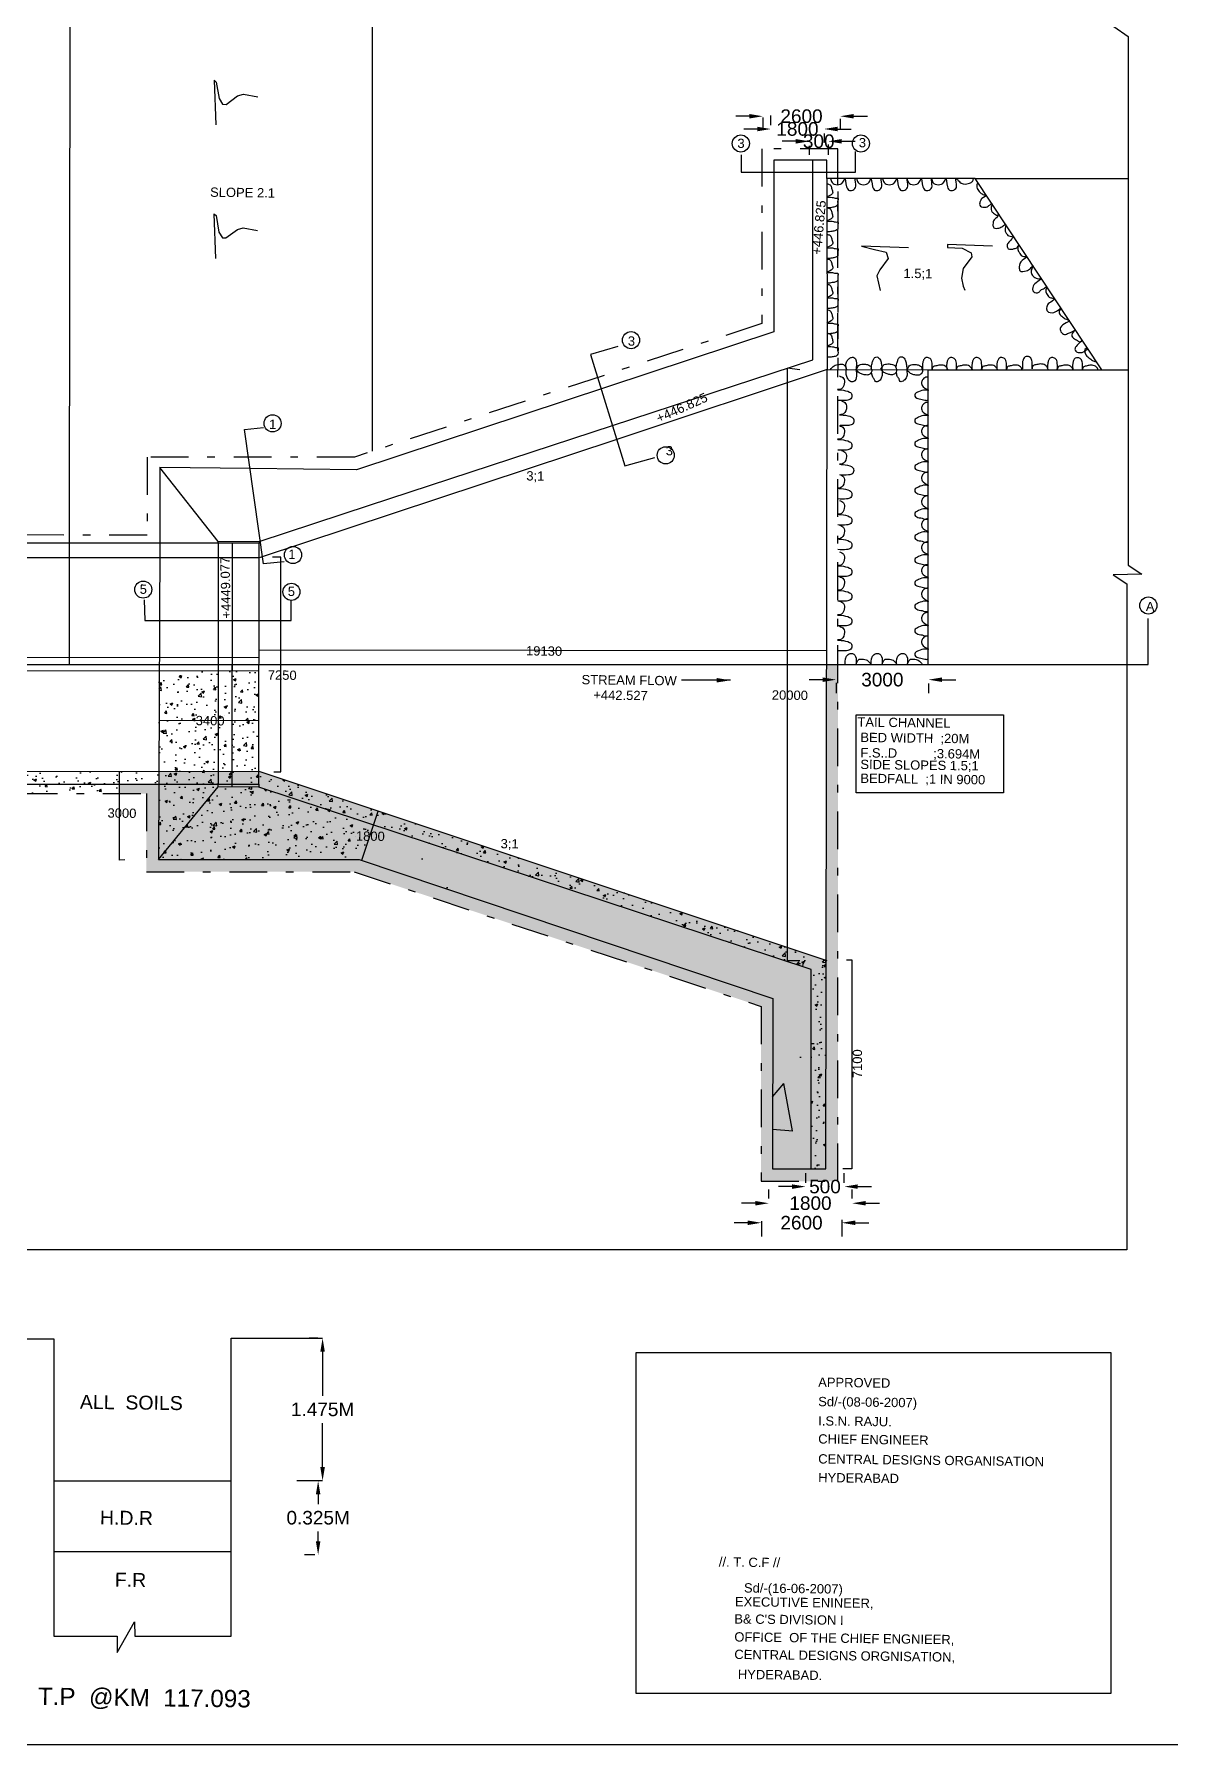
# Model space of a CAD drawing. Header units: inches. Extents: x 86 to 493, y 48 to 2722.
# Drawn here: x 114.35 to 129.4, y 47.59 to 70.25 of the extents above; entities that cross this region are included whole.
import ezdxf

# ---------------------------------------------------------------- set-up
doc = ezdxf.new("R2010")
doc.units = ezdxf.units.IN
doc.header["$MEASUREMENT"] = 0
doc.linetypes.add('DASHDOT', pattern=[1, 0.5, -0.25, 0, -0.25])
doc.layers.add('DRAWING', color=7, linetype='Continuous')
doc.styles.get("Standard").update_dxf_attribs({"font": 'arial.ttf'})
doc.dimstyles.get("Standard").update_dxf_attribs({"dimtxt": 0.18, "dimasz": 0.18, "dimexe": 0.18, "dimexo": 0.0625, "dimgap": 0.09, "dimtad": 0, "dimtih": 1, "dimtoh": 1, "dimdec": 4, "dimzin": 0, "dimdsep": 46, "dimtxsty": 'Standard', "dimcen": 0.09, "dimadec": 0, "dimazin": 0, "dimtfac": 1, "dimtdec": 4, "dimtofl": 0, "dimtmove": 0, "dimatfit": 3, "dimfxl": 1, "dimtolj": 1, "dimtzin": 0, "dimarcsym": 0})
pattern_1 = [(50, (0, 0), (0.3586301, -0.03137607), [0.0375, -0.4125]), (355, (0, 0), (-0.0693757, 0.3760961), [0.03, -0.33]), (100.45144, (0.0299, -0.0026), (0.2892544, 0.34472), [0.0318701, -0.3505711]), (46.1842, (0, 0.1), (0.5336207, -0.0827596), [0.05625, -0.61875]), (96.63564, (0.04447, 0.0931), (0.467331, 0.4870593), [0.0478052, -0.5258569]), (351.18416, (0, 0.1), (0.467331, 0.4870593), [0.045, -0.495]), (21, (0.05, 0.075), (0.2984535, -0.20130945), [0.0375, -0.4125]), (326, (0.05, 0.075), (0.1216577, 0.362575), [0.03, -0.33]), (71.45144, (0.07487, 0.05822), (0.4201112, 0.1612656), [0.0318701, -0.3505711]), (37.5, (0, 0), (0.00607993, 0.16644693), [0, -0.326, 0, -0.335, 0, -0.33125]), (7.5, (0, 0), (0.13153477, 0.19720586), [0, -0.191, 0, -0.3185, 0, -0.12625]), (327.5, (-0.1115, 0), (0.26691122, -0.01127744), [0, -0.125, 0, -0.39, 0, -0.5175]), (317.5, (-0.1615, 0), (0.2915931, 0.0500525), [0, -0.1625, 0, -0.259, 0, -0.3675])]

# ---------------------------------------------------------------- blocks, each defined once
blk = doc.blocks.new('*D17')
at = {"layer": 'Defpoints', "color": 0, "transparency": 16777216}
for p in [(124.568, 54.977), (125.078, 54.988), (125.078, 54.977)]:
    blk.add_point(p, dxfattribs=at)
at = {"layer": 'DRAWING', "color": 0, "lineweight": -2, "transparency": 16777216}
for p, q in [((124.568, 55.039), (124.568, 55.168)), ((125.078, 55.039), (125.078, 55.168)), ((124.388, 54.988), (124.208, 54.988)), ((125.258, 54.988), (125.438, 54.988))]:
    blk.add_line(p, q, dxfattribs=at)
at = {"layer": 'DRAWING', "color": 0, "transparency": 16777216}
for points in [[(124.388, 55.018), (124.388, 54.958), (124.568, 54.988)], [(125.258, 55.018), (125.258, 54.958), (125.078, 54.988)]]:
    blk.add_solid(points, dxfattribs=at)
at = {"layer": 'DRAWING', "color": 0, "transparency": 16777216, "insert": (124.823, 54.988), "char_height": 0.18, "attachment_point": 5}
blk.add_mtext('\\A1;500', dxfattribs=at)
blk = doc.blocks.new('*D18')
at = {"layer": 'Defpoints', "color": 0, "transparency": 16777216}
for p in [(124.079, 54.768), (125.183, 54.768), (125.183, 54.768)]:
    blk.add_point(p, dxfattribs=at)
at = {"layer": 'DRAWING', "color": 0, "lineweight": -2, "transparency": 16777216}
for p, q in [((124.079, 54.831), (124.079, 54.948)), ((125.183, 54.831), (125.183, 54.948)), ((123.899, 54.768), (123.719, 54.768)), ((125.363, 54.768), (125.543, 54.768))]:
    blk.add_line(p, q, dxfattribs=at)
at = {"layer": 'DRAWING', "color": 0, "transparency": 16777216}
for points in [[(123.899, 54.798), (123.899, 54.738), (124.079, 54.768)], [(125.363, 54.798), (125.363, 54.738), (125.183, 54.768)]]:
    blk.add_solid(points, dxfattribs=at)
at = {"layer": 'DRAWING', "color": 0, "transparency": 16777216, "insert": (124.631, 54.768), "char_height": 0.18, "attachment_point": 5}
blk.add_mtext('\\A1;1800', dxfattribs=at)
blk = doc.blocks.new('*D19')
at = {"layer": 'Defpoints', "color": 0, "transparency": 16777216}
for p in [(123.98, 54.594), (123.98, 54.509), (125.045, 54.61)]:
    blk.add_point(p, dxfattribs=at)
at = {"layer": 'DRAWING', "color": 0, "lineweight": -2, "transparency": 16777216}
for p, q in [((123.8, 54.509), (123.62, 54.509)), ((123.98, 54.532), (123.98, 54.329)), ((125.045, 54.547), (125.045, 54.329)), ((125.225, 54.509), (125.405, 54.509))]:
    blk.add_line(p, q, dxfattribs=at)
at = {"layer": 'DRAWING', "color": 0, "transparency": 16777216}
for points in [[(123.8, 54.539), (123.8, 54.479), (123.98, 54.509)], [(125.225, 54.539), (125.225, 54.479), (125.045, 54.509)]]:
    blk.add_solid(points, dxfattribs=at)
at = {"layer": 'DRAWING', "color": 0, "transparency": 16777216, "insert": (124.512, 54.509), "char_height": 0.18, "attachment_point": 5}
blk.add_mtext('\\A1;2600', dxfattribs=at)
blk = doc.blocks.new('*D23')
at = {"layer": 'Defpoints', "color": 0, "transparency": 16777216}
for p in [(124.001, 69.215), (125.024, 69.198), (125.024, 69.167)]:
    blk.add_point(p, dxfattribs=at)
at = {"layer": 'DRAWING', "color": 0, "lineweight": -2, "transparency": 16777216}
for p, q in [((123.821, 69.167), (123.641, 69.167)), ((124.001, 69.152), (124.001, 68.987)), ((125.024, 69.135), (125.024, 68.987)), ((125.204, 69.167), (125.384, 69.167))]:
    blk.add_line(p, q, dxfattribs=at)
at = {"layer": 'DRAWING', "color": 0, "transparency": 16777216}
for points in [[(123.821, 69.197), (123.821, 69.137), (124.001, 69.167)], [(125.204, 69.197), (125.204, 69.137), (125.024, 69.167)]]:
    blk.add_solid(points, dxfattribs=at)
at = {"layer": 'DRAWING', "color": 0, "transparency": 16777216, "insert": (124.512, 69.167), "char_height": 0.18, "attachment_point": 5}
blk.add_mtext('\\A1;2600', dxfattribs=at)
blk = doc.blocks.new('*D24')
at = {"layer": 'Defpoints', "color": 0, "transparency": 16777216}
for p in [(124.106, 68.988), (124.811, 69.001), (124.811, 68.998)]:
    blk.add_point(p, dxfattribs=at)
at = {"layer": 'DRAWING', "color": 0, "lineweight": -2, "transparency": 16777216}
for p, q in [((124.106, 69.05), (124.106, 69.178)), ((123.926, 68.998), (123.746, 68.998)), ((124.811, 68.939), (124.811, 68.818)), ((124.991, 68.998), (125.171, 68.998))]:
    blk.add_line(p, q, dxfattribs=at)
at = {"layer": 'DRAWING', "color": 0, "transparency": 16777216}
for points in [[(123.926, 69.028), (123.926, 68.968), (124.106, 68.998)], [(124.991, 69.028), (124.991, 68.968), (124.811, 68.998)]]:
    blk.add_solid(points, dxfattribs=at)
at = {"layer": 'DRAWING', "color": 0, "transparency": 16777216, "insert": (124.458, 68.998), "char_height": 0.18, "attachment_point": 5}
blk.add_mtext('\\A1;1800', dxfattribs=at)
blk = doc.blocks.new('*D25')
at = {"layer": 'Defpoints', "color": 0, "transparency": 16777216}
for p in [(124.615, 68.837), (124.864, 68.854), (124.864, 68.835)]:
    blk.add_point(p, dxfattribs=at)
at = {"layer": 'DRAWING', "color": 0, "lineweight": -2, "transparency": 16777216}
for p, q in [((124.435, 68.835), (124.255, 68.835)), ((124.615, 68.774), (124.615, 68.655)), ((124.864, 68.791), (124.864, 68.655)), ((125.044, 68.835), (125.224, 68.835))]:
    blk.add_line(p, q, dxfattribs=at)
at = {"layer": 'DRAWING', "color": 0, "transparency": 16777216}
for points in [[(124.435, 68.865), (124.435, 68.805), (124.615, 68.835)], [(125.044, 68.865), (125.044, 68.805), (124.864, 68.835)]]:
    blk.add_solid(points, dxfattribs=at)
at = {"layer": 'DRAWING', "color": 0, "transparency": 16777216, "insert": (124.74, 68.835), "char_height": 0.18, "attachment_point": 5}
blk.add_mtext('\\A1;300', dxfattribs=at)
blk = doc.blocks.new('*D35')
at = {"layer": 'Defpoints', "color": 0, "transparency": 16777216}
for p in [(124.972, 61.723), (126.195, 61.715), (126.195, 61.703)]:
    blk.add_point(p, dxfattribs=at)
at = {"layer": 'DRAWING', "color": 0, "lineweight": -2, "transparency": 16777216}
for p, q in [((124.792, 61.703), (124.612, 61.703)), ((124.972, 61.661), (124.972, 61.523)), ((126.195, 61.652), (126.195, 61.523)), ((126.375, 61.703), (126.555, 61.703))]:
    blk.add_line(p, q, dxfattribs=at)
at = {"layer": 'DRAWING', "color": 0, "transparency": 16777216}
for points in [[(124.792, 61.733), (124.792, 61.673), (124.972, 61.703)], [(126.375, 61.733), (126.375, 61.673), (126.195, 61.703)]]:
    blk.add_solid(points, dxfattribs=at)
at = {"layer": 'DRAWING', "color": 0, "transparency": 16777216, "insert": (125.583, 61.703), "char_height": 0.18, "attachment_point": 5}
blk.add_mtext('\\A1;3000', dxfattribs=at)
blk = doc.blocks.new('*D36')
at = {"layer": 'Defpoints', "color": 0, "transparency": 16777216}
for p in [(118.168, 52.981), (118.168, 51.092), (118.168, 51.092)]:
    blk.add_point(p, dxfattribs=at)
at = {"layer": 'DRAWING', "color": 0, "lineweight": -2, "transparency": 16777216}
for p, q in [((118.106, 52.981), (117.988, 52.981)), ((118.168, 52.801), (118.168, 52.218)), ((118.168, 51.272), (118.168, 51.854)), ((118.106, 51.092), (117.988, 51.092))]:
    blk.add_line(p, q, dxfattribs=at)
at = {"layer": 'DRAWING', "color": 0, "transparency": 16777216}
for points in [[(118.138, 52.801), (118.198, 52.801), (118.168, 52.981)], [(118.138, 51.272), (118.198, 51.272), (118.168, 51.092)]]:
    blk.add_solid(points, dxfattribs=at)
at = {"layer": 'DRAWING', "color": 0, "transparency": 16777216, "insert": (118.168, 52.036), "char_height": 0.18, "attachment_point": 5}
blk.add_mtext('\\A1;1.475M', dxfattribs=at)
blk = doc.blocks.new('*D37')
at = {"layer": 'Defpoints', "color": 0, "transparency": 16777216}
for p in [(118.168, 51.092), (118.109, 50.11), (118.129, 50.11)]:
    blk.add_point(p, dxfattribs=at)
at = {"layer": 'DRAWING', "color": 0, "lineweight": -2, "transparency": 16777216}
for p, q in [((118.106, 51.092), (117.929, 51.092)), ((118.109, 50.912), (118.109, 50.783)), ((118.109, 50.29), (118.109, 50.419)), ((118.066, 50.11), (117.929, 50.11))]:
    blk.add_line(p, q, dxfattribs=at)
at = {"layer": 'DRAWING', "color": 0, "transparency": 16777216}
for points in [[(118.079, 50.912), (118.139, 50.912), (118.109, 51.092)], [(118.079, 50.29), (118.139, 50.29), (118.109, 50.11)]]:
    blk.add_solid(points, dxfattribs=at)
at = {"layer": 'DRAWING', "color": 0, "transparency": 16777216, "insert": (118.109, 50.601), "char_height": 0.18, "attachment_point": 5}
blk.add_mtext('\\A1;0.325M', dxfattribs=at)

msp = doc.modelspace()

# ---------------------------------------------------------------- hatches: boundary and pattern name
at = {"layer": 'DRAWING'}
h = msp.add_hatch(dxfattribs=at)
h.set_pattern_fill('AR-CONC', color=256, scale=0.05)
h.set_pattern_definition(pattern_1)
h.paths.add_polyline_path([(115.99472, 59.32304), (115.99834, 60.31926), (115.47757, 60.31924), (115.47759, 60.19477), (115.83331, 60.19477), (115.83331, 59.15832), (118.58814, 59.15832), (123.97637, 57.37393), (123.97637, 55.05872), (124.99444, 55.05872), (124.99444, 61.90318), (124.84471, 61.90318), (124.83383, 55.22438), (124.12693, 55.22225), (124.13307, 57.47869), (118.65327, 59.32304)])
h = msp.add_hatch(dxfattribs=at)
h.set_pattern_fill('AR-CONC', color=256, scale=0.05)
h.set_pattern_definition(pattern_1)
h.paths.add_polyline_path([(116.78461, 61.81574), (116.00376, 61.81623), (116.00141, 61.16737), (116.78461, 61.1658)])
h.paths.add_polyline_path([(116.45438, 61.06781), (116.89994, 61.06221), (116.90231, 61.25094), (116.45676, 61.25654)], flags=9)
h = msp.add_hatch(dxfattribs=at)
h.set_pattern_fill('AR-CONC', color=256, scale=0.05)
h.set_pattern_definition(pattern_1)
h.paths.add_polyline_path([(116.97062, 61.81562), (116.78461, 61.81574), (116.78461, 61.1658), (116.97062, 61.16543)])
h.paths.add_polyline_path([(116.45438, 61.06781), (116.89994, 61.06221), (116.90231, 61.25094), (116.45676, 61.25654)], flags=9)
h = msp.add_hatch(dxfattribs=at)
h.set_pattern_fill('AR-CONC', color=256, scale=0.05)
h.set_pattern_definition(pattern_1)
h.paths.add_polyline_path([(117.32494, 61.81539), (116.97062, 61.81562), (116.97062, 61.16543), (117.32364, 61.16472)])
h = msp.add_hatch(dxfattribs=at)
h.set_pattern_fill('AR-CONC', color=256, scale=0.05)
h.set_pattern_definition(pattern_1)
h.paths.add_polyline_path([(116.78461, 61.1658), (116.00141, 61.16737), (115.99895, 60.48911), (116.78461, 60.48924)])
h.paths.add_polyline_path([(116.45438, 61.06781), (116.89994, 61.06221), (116.90231, 61.25094), (116.45676, 61.25654)], flags=9)
h = msp.add_hatch(dxfattribs=at)
h.set_pattern_fill('AR-CONC', color=256, scale=0.05)
h.set_pattern_definition(pattern_1)
h.paths.add_polyline_path([(116.97062, 61.16543), (116.78461, 61.1658), (116.78461, 60.48924), (116.97062, 60.48927)])
h.paths.add_polyline_path([(116.45438, 61.06781), (116.89994, 61.06221), (116.90231, 61.25094), (116.45676, 61.25654)], flags=9)
h = msp.add_hatch(dxfattribs=at)
h.set_pattern_fill('AR-CONC', color=256, scale=0.05)
h.set_pattern_definition(pattern_1)
h.paths.add_polyline_path([(117.32364, 61.16472), (116.97062, 61.16543), (116.97062, 60.48927), (117.32229, 60.48933)])
h = msp.add_hatch(dxfattribs=at)
h.set_pattern_fill('AR-CONC', color=256, scale=0.05)
h.set_pattern_definition(pattern_1)
h.paths.add_polyline_path([(115.47754, 60.48902), (109.38844, 60.48801), (109.38844, 60.31899), (115.47757, 60.31924)])
h = msp.add_hatch(dxfattribs=at)
h.set_pattern_fill('AR-CONC', color=256, scale=0.05)
h.set_pattern_definition(pattern_1)
h.paths.add_polyline_path([(115.47759, 60.19477), (115.47757, 60.31924), (109.38844, 60.31899), (109.38844, 60.19477)])
h = msp.add_hatch(dxfattribs=at)
h.set_pattern_fill('AR-CONC', color=256, scale=0.05)
h.set_pattern_definition(pattern_1)
h.paths.add_polyline_path([(115.99895, 60.48911), (115.47754, 60.48902), (115.47757, 60.31924), (115.99834, 60.31926)])
h = msp.add_hatch(dxfattribs=at)
h.set_pattern_fill('AR-CONC', color=256, scale=0.05)
h.set_pattern_definition(pattern_1)
h.paths.add_polyline_path([(117.32229, 60.48933), (115.99895, 60.48911), (115.99472, 59.32304), (118.65327, 59.32304), (124.13307, 57.47869), (124.12693, 55.22225), (124.83383, 55.22438), (124.83834, 57.98901)])
h.paths.add_polyline_path([(118.57678, 59.53803), (119.0223, 59.53243), (119.02467, 59.72103), (118.57915, 59.72663)], flags=24)
h = msp.add_hatch(dxfattribs=at)
h.set_pattern_fill('AR-CONC', color=256, scale=0.05)
h.set_pattern_definition(pattern_1)
h.paths.add_polyline_path([(116.78458, 60.28337), (116.78458, 60.31929), (115.99834, 60.31926), (115.99472, 59.32304)])
h = msp.add_hatch(dxfattribs=at)
h.set_pattern_fill('AR-CONC', color=256, scale=0.05)
h.set_pattern_definition(pattern_1)
h.paths.add_polyline_path([(118.84123, 59.77861), (117.32187, 60.28064), (116.78458, 60.28337), (115.99472, 59.32304), (118.65327, 59.32304), (118.68601, 59.31201)])
h.paths.add_polyline_path([(118.57678, 59.53803), (119.0223, 59.53243), (119.02467, 59.72103), (118.57915, 59.72663)], flags=9)
h = msp.add_hatch(dxfattribs=at)
h.set_pattern_fill('AR-CONC', color=256, scale=0.05)
h.set_pattern_definition(pattern_1)
h.paths.add_polyline_path([(115.99895, 60.48911), (115.99834, 60.31926), (116.78458, 60.31929), (116.78458, 60.31932), (116.78458, 60.48924)])
h = msp.add_hatch(dxfattribs=at)
h.set_pattern_fill('AR-CONC', color=256, scale=0.05)
h.set_pattern_definition(pattern_1)
h.paths.add_polyline_path([(116.97062, 60.48927), (116.78461, 60.48924), (116.78461, 60.31932), (116.97062, 60.31932)])
h = msp.add_hatch(dxfattribs=at)
h.set_pattern_fill('AR-CONC', color=256, scale=0.05)
h.set_pattern_definition(pattern_1)
h.paths.add_polyline_path([(117.32229, 60.48933), (116.97062, 60.48927), (116.97062, 60.31932), (117.32195, 60.31932)])
h = msp.add_hatch(dxfattribs=at)
h.set_pattern_fill('AR-CONC', color=256, scale=0.05)
h.set_pattern_definition(pattern_1)
h.paths.add_polyline_path([(117.32229, 60.48933), (117.32195, 60.31932), (117.32187, 60.28064), (118.84123, 59.77861), (118.90276, 59.96356)])
h = msp.add_hatch(dxfattribs=at)
h.set_pattern_fill('AR-CONC', color=256, scale=0.05)
h.set_pattern_definition(pattern_1)
h.paths.add_polyline_path([(124.83834, 57.98901), (118.90276, 59.96356), (118.84123, 59.77861), (124.63952, 57.86272), (124.63952, 55.2238), (124.83383, 55.22438)])
h = msp.add_hatch(dxfattribs=at)
h.set_pattern_fill('AR-CONC', color=256)
h.paths.add_polyline_path([(118.84123, 59.77861), (118.68601, 59.31201), (124.13307, 57.47869), (124.12693, 55.22225), (124.63952, 55.2238), (124.63952, 57.86272)])
h.paths.add_polyline_path([(118.57678, 59.53803), (119.0223, 59.53243), (119.02467, 59.72103), (118.57915, 59.72663)], flags=9)

# ---------------------------------------------------------------- linework, layer by layer
for points in [[(85.64065, 83.70827), (139.59855, 83.70827), (139.59855, 47.59396), (85.64065, 47.59396)], [(125.23575, 61.23647), (127.18939, 61.23647), (127.18939, 60.20505), (125.23575, 60.20505)], [(122.32252, 52.78906), (128.60924, 52.78906), (128.60924, 48.27361), (122.32252, 48.27361)]]:
    msp.add_lwpolyline(points, close=True, dxfattribs=at)
for points in [[(94.54761, 73.8793), (104.18482, 73.8793), (104.30134, 74.06881), (104.3068, 74.07769), (104.3068, 73.6858), (104.44791, 73.8826), (114.44916, 73.8826), (114.57439, 74.07646), (114.57439, 73.67737), (114.71096, 73.87944), (128.84802, 73.87944), (128.84802, 70.49933), (128.85142, 70.47361), (129.02785, 70.35824), (128.65107, 70.35665), (128.83986, 70.22299), (128.83986, 63.21964), (129.01838, 63.10031), (128.6393, 63.09403), (128.82345, 62.97112), (128.82345, 54.15002), (87.201, 54.15002)], [(114.82332, 73.87944), (114.81218, 63.61974)], [(118.83017, 64.73083), (118.83017, 73.87944)], [(116.72997, 69.64318), (116.75173, 69.05176)], [(116.72997, 69.64318), (116.75979, 69.62036), (116.79637, 69.40113), (116.84324, 69.32805), (116.88897, 69.32462), (117.04214, 69.43538), (117.11873, 69.4605), (117.30964, 69.42396)], [(123.71219, 68.65629), (123.71219, 68.42789), (125.22592, 68.42789), (125.22592, 68.69811)], [(126.81409, 68.34211), (124.84768, 68.34211), (124.84768, 68.58392), (124.14395, 68.58392), (124.14395, 66.31045), (118.618, 64.48469), (117.21428, 64.50011), (116.00992, 64.51334), (116.00992, 63.51499)], [(117.32833, 63.53448), (118.78975, 64.01428), (122.00973, 65.07144), (124.66038, 65.94168), (124.66038, 68.58392)], [(124.84768, 68.34211), (124.85108, 65.81309), (126.19103, 65.80614)], [(128.49021, 65.80614), (126.81409, 68.34211), (128.83986, 68.34211)], [(116.72773, 67.87321), (116.74949, 67.2818)], [(116.72773, 67.87321), (116.75755, 67.8504), (116.79413, 67.63116), (116.841, 67.55808), (116.88673, 67.55466), (117.03991, 67.66542), (117.1165, 67.69054), (117.3074, 67.654)], [(125.93106, 67.42265), (125.30876, 67.44469), (125.47733, 67.40377), (125.63545, 67.36539), (125.66166, 67.28102), (125.54823, 67.1331), (125.5089, 67.05191), (125.55301, 66.85992)], [(127.04252, 67.44589), (126.44584, 67.46813), (126.44436, 67.4284), (126.64015, 67.42048), (126.75939, 67.359), (126.76785, 67.30598), (126.65314, 67.15024), (126.63222, 67.01998), (126.65191, 66.91798), (126.67651, 66.8639)], [(122.08083, 66.11827), (121.71526, 66.00987), (122.17217, 64.53641), (122.56916, 64.64766)], [(91.57293, 65.84668), (91.55185, 61.90318), (129.10559, 61.90318), (129.10559, 62.5145)], [(116.00992, 63.51499), (115.99472, 59.32304), (118.65327, 59.32304), (124.13307, 57.47869), (124.12693, 55.22225), (124.83383, 55.22438), (124.85108, 65.81309), (122.06498, 64.88639), (117.32796, 63.31908), (102.1745, 63.31908), (96.70866, 63.33733)], [(124.48894, 65.80795), (124.32372, 65.83115), (124.32372, 57.98223), (124.48973, 57.98223)], [(126.19103, 61.90318), (126.19103, 65.80614), (128.83986, 65.80614)], [(117.65833, 63.26512), (117.38623, 63.23592), (117.13149, 65.01545), (117.3835, 65.04498)], [(116.78461, 63.53448), (116.00992, 64.51334)], [(96.1668, 63.51499), (116.78461, 63.51499)], [(114.81221, 63.64909), (114.81221, 61.90318)], [(116.78461, 63.50642), (116.78461, 63.53448), (117.32833, 63.53448), (117.32833, 63.50642)], [(116.78461, 63.51499), (116.78461, 60.31932), (117.32195, 60.31932), (117.32833, 63.50642)], [(116.78461, 63.51499), (117.32835, 63.5139)], [(116.97504, 61.82828), (116.97504, 63.50642)], [(117.52394, 60.48363), (117.61378, 60.48363), (117.61378, 63.32801), (117.50542, 63.32801)], [(115.80652, 62.76021), (115.81507, 62.4867), (117.75193, 62.4867), (117.75193, 62.75737)], [(117.32552, 62.10044), (124.84501, 62.08819)], [(96.16341, 62.00636), (117.32531, 61.99805)], [(116.97062, 60.28243), (116.97062, 61.90318)], [(117.32494, 61.81539), (96.16296, 61.82878)], [(116.00141, 61.16737), (117.32364, 61.16472)], [(91.16122, 57.99159), (96.16628, 60.4858), (117.32229, 60.48933), (124.84887, 57.9855)], [(96.15912, 60.31845), (117.32195, 60.31932)], [(115.54963, 59.31679), (115.47774, 59.31423), (115.47754, 60.48902)], [(115.99472, 59.32304), (116.78458, 60.28337)], [(117.32195, 60.31932), (117.32187, 60.28064), (116.78458, 60.28337), (116.78458, 60.31932)], [(124.63952, 55.2238), (124.63952, 57.86272), (117.32187, 60.28064)], [(118.68601, 59.31201), (118.90276, 59.96356)], [(125.10714, 57.99375), (125.17754, 57.99375), (125.17754, 55.22467), (125.05715, 55.22467)], [(113.19108, 52.97334), (114.60849, 52.97334), (114.60849, 49.03137), (115.44563, 49.03137), (115.44563, 48.81685), (115.6784, 49.22223), (115.6799, 49.03444), (116.95556, 49.03444), (116.95556, 52.98072), (118.16803, 52.98072), (118.16803, 52.98072)], [(114.60849, 51.09191), (116.95556, 51.09191)], [(118.16803, 51.09191), (117.82568, 51.09191)], [(114.60849, 50.15424), (116.95556, 50.15424)]]:
    msp.add_lwpolyline(points, dxfattribs=at)
at = {"layer": 'DRAWING', "linetype": 'DASHDOT'}
for points in [[(91.00796, 55.10028), (92.30749, 55.10028), (92.30749, 57.30117), (96.05089, 59.17159), (97.65826, 59.17159), (97.65826, 60.19477), (115.83331, 60.19477), (115.83331, 59.15832), (118.58814, 59.15832), (123.97637, 57.37393), (123.97637, 55.05872), (124.99444, 55.05872), (124.99444, 68.73635), (123.98644, 68.73635), (123.98644, 66.41959), (118.59106, 64.65251), (115.84231, 64.65251), (115.84231, 63.61863), (102.1745, 63.63347)], [(124.99444, 68.16883), (124.99444, 65.81234)]]:
    msp.add_lwpolyline(points, dxfattribs=at)
at = {"layer": 'DRAWING'}
for centre in [(123.70814, 68.80646), (125.29911, 68.80642), (122.25383, 66.20056), (117.50534, 65.09895), (122.71316, 64.67575), (117.77578, 63.35558), (115.7926, 62.89667), (117.75524, 62.86663), (129.10668, 62.68622)]:
    msp.add_circle(centre, 0.11331, dxfattribs=at)
for points in [[(124.84665, 68.27205), (124.88966, 68.25855), (124.90453, 68.23695), (124.91669, 68.19105), (124.9221, 68.14245), (124.84689, 68.09656), (124.9194, 68.0925), (124.97076, 68.08305), (124.99066, 68.08305), (124.99066, 68.03176), (124.99066, 67.99261), (124.96671, 67.96966), (124.91534, 67.95886), (124.88425, 67.95346), (124.84708, 67.95341)], [(124.89662, 68.34211), (124.91606, 68.29092), (125.06084, 68.29308), (125.0846, 68.34211), (125.10837, 68.23265), (125.14727, 68.18302), (125.20345, 68.19596), (125.22938, 68.26718), (125.22938, 68.34211), (125.23154, 68.34055)], [(125.2426, 68.34211), (125.26205, 68.29092), (125.40682, 68.29308), (125.43059, 68.34211), (125.45435, 68.23265), (125.49325, 68.18302), (125.54943, 68.19596), (125.57536, 68.26718), (125.57536, 68.34211), (125.57752, 68.34055)], [(125.58563, 68.34211), (125.60508, 68.29092), (125.74985, 68.29308), (125.77362, 68.34211), (125.79739, 68.23265), (125.83628, 68.18302), (125.89246, 68.19596), (125.91839, 68.26718), (125.91839, 68.34211), (125.92055, 68.34055)], [(125.9076, 68.34211), (125.92705, 68.29092), (126.07182, 68.29308), (126.09559, 68.34211), (126.11935, 68.23265), (126.15825, 68.18302), (126.21443, 68.19596), (126.24036, 68.26718), (126.24036, 68.34211), (126.24252, 68.34055)], [(126.23389, 68.34211), (126.25334, 68.29092), (126.39811, 68.29308), (126.42187, 68.34211), (126.44564, 68.23265), (126.48454, 68.18302), (126.54072, 68.19596), (126.56665, 68.26718), (126.56665, 68.34211), (126.56881, 68.34055)], [(126.5584, 68.34211), (126.58853, 68.3174), (126.60857, 68.29471), (126.70276, 68.27137), (126.73749, 68.28271), (126.77824, 68.30339), (126.78826, 68.34211), (126.78826, 68.34275)], [(126.84775, 68.29118), (126.83996, 68.27117), (126.83343, 68.24627), (126.83937, 68.21069), (126.85599, 68.18163), (126.89162, 68.14487), (126.94446, 68.12412), (126.95987, 68.12155), (126.90091, 68.07836), (126.88667, 68.05751), (126.87243, 68.01675), (126.87243, 67.99021), (126.89711, 67.96746), (126.95785, 67.96462), (127.0091, 67.99495), (127.03307, 68.01079), (127.02713, 67.97789), (127.02524, 67.94661), (127.02903, 67.91533), (127.05466, 67.88499), (127.08218, 67.86698), (127.10401, 67.85561), (127.12602, 67.87016), (127.1097, 67.83855), (127.06327, 67.79352), (127.04809, 67.73476), (127.05948, 67.68926), (127.12496, 67.68641), (127.17906, 67.71201), (127.2149, 67.73569), (127.20848, 67.65703), (127.22462, 67.62006), (127.25784, 67.58214), (127.31288, 67.56129), (127.29494, 67.53713), (127.25793, 67.49826), (127.2342, 67.45087), (127.25128, 67.41106), (127.33101, 67.41295), (127.37372, 67.43096), (127.38605, 67.45561), (127.37561, 67.41769), (127.39365, 67.36556), (127.4392, 67.31437), (127.49917, 67.30558), (127.43653, 67.25787), (127.39667, 67.17161), (127.40806, 67.11853), (127.48873, 67.12043), (127.54568, 67.15171), (127.57705, 67.18776), (127.56181, 67.14602), (127.55517, 67.09862), (127.58269, 67.04649), (127.62161, 67.0209), (127.65103, 67.01426), (127.68651, 67.02213), (127.64391, 66.97748), (127.58018, 66.91838), (127.58777, 66.83959), (127.65453, 66.83504), (127.68335, 66.86535), (127.72887, 66.88959), (127.76036, 66.9104), (127.74859, 66.86686), (127.7577, 66.81837), (127.79411, 66.7714), (127.83659, 66.75776), (127.86599, 66.75059), (127.85328, 66.73352), (127.78045, 66.682), (127.75921, 66.62593), (127.76832, 66.58502), (127.85631, 66.56835), (127.92307, 66.60775), (127.94905, 66.62492), (127.92459, 66.58047), (127.94886, 66.52592), (127.99286, 66.4941), (128.02017, 66.47743), (128.05539, 66.46403), (127.94189, 66.37044), (127.94864, 66.31315), (127.99588, 66.27693), (128.04734, 66.29378), (128.10976, 66.31821), (128.13899, 66.33753), (128.09626, 66.29125), (128.11567, 66.22722), (128.16628, 66.1952), (128.20761, 66.18004), (128.2323, 66.19636), (128.15039, 66.11906), (128.13436, 66.08031), (128.14364, 66.05672), (128.19004, 66.0365), (128.26511, 66.05419), (128.29464, 66.07778), (128.3058, 66.08516), (128.28285, 66.08891), (128.28015, 66.0054), (128.3314, 65.95961), (128.35432, 65.9421), (128.37725, 65.92594), (128.41801, 65.91537)], [(124.84708, 67.95482), (124.89009, 67.94132), (124.90496, 67.91972), (124.91712, 67.87382), (124.92253, 67.82522), (124.84731, 67.77932), (124.91982, 67.77527), (124.97119, 67.76582), (124.99108, 67.76582), (124.99108, 67.71452), (124.99108, 67.67537), (124.96713, 67.65242), (124.91577, 67.64162), (124.88468, 67.63622), (124.8475, 67.63617)], [(124.84755, 67.60193), (124.89056, 67.58843), (124.90543, 67.56683), (124.9176, 67.52093), (124.923, 67.47233), (124.84779, 67.42643), (124.9203, 67.42238), (124.97166, 67.41293), (124.99156, 67.41293), (124.99156, 67.36163), (124.99156, 67.32248), (124.96761, 67.29953), (124.91624, 67.28873), (124.88515, 67.28333), (124.84798, 67.28328)], [(124.84799, 67.27604), (124.891, 67.26254), (124.90587, 67.24095), (124.91803, 67.19505), (124.92344, 67.14645), (124.84823, 67.10055), (124.92074, 67.0965), (124.9721, 67.08705), (124.992, 67.08705), (124.992, 67.03575), (124.992, 66.9966), (124.96805, 66.97365), (124.91668, 66.96285), (124.88559, 66.95745), (124.84842, 66.9574)], [(124.84844, 66.94009), (124.89145, 66.92659), (124.90632, 66.90499), (124.91849, 66.85909), (124.92389, 66.81049), (124.84868, 66.76459), (124.92119, 66.76054), (124.97255, 66.75109), (124.99245, 66.75109), (124.99245, 66.69979), (124.99245, 66.66064), (124.9685, 66.63769), (124.91713, 66.62689), (124.88605, 66.62149), (124.84887, 66.62144)], [(124.84889, 66.60343), (124.89191, 66.58993), (124.90677, 66.56833), (124.91894, 66.52243), (124.92435, 66.47383), (124.84913, 66.42793), (124.92164, 66.42388), (124.97301, 66.41443), (124.9929, 66.41443), (124.9929, 66.36313), (124.9929, 66.32398), (124.96895, 66.30103), (124.91759, 66.29023), (124.8865, 66.28483), (124.84932, 66.28478)], [(124.85043, 66.29324), (124.89344, 66.27974), (124.90831, 66.25814), (124.92048, 66.21224), (124.92588, 66.16364), (124.85067, 66.11774), (124.92318, 66.11369), (124.97454, 66.10424), (124.99444, 66.10424), (124.99444, 66.05294), (124.99444, 66.0138), (124.97049, 65.99085), (124.91913, 65.98005), (124.88804, 65.97465), (124.85086, 65.9746)], [(125.10875, 65.81175), (125.10033, 65.88406), (125.11932, 65.93263), (125.14565, 65.95839), (125.1646, 65.96996), (125.20619, 65.97048), (125.23619, 65.9279), (125.23559, 65.81109), (125.23939, 65.72565), (125.20307, 65.65175), (125.16136, 65.6531), (125.12369, 65.69341), (125.10351, 65.74446), (125.10386, 65.81178)], [(125.43607, 65.82729), (125.44631, 65.89229), (125.46144, 65.93761), (125.4816, 65.97034), (125.50933, 65.97873), (125.55135, 65.94768), (125.56815, 65.89649), (125.57571, 65.84781), (125.57991, 65.77396), (125.58075, 65.73368), (125.56143, 65.68584), (125.54042, 65.66151), (125.49084, 65.65114), (125.47572, 65.68303), (125.45135, 65.72247), (125.434, 65.7701), (125.4337, 65.77031)], [(125.76473, 65.83081), (125.77497, 65.89581), (125.7901, 65.94113), (125.81026, 65.97386), (125.83799, 65.98225), (125.88, 65.9512), (125.89681, 65.90001), (125.90437, 65.85133), (125.90857, 65.77748), (125.90941, 65.7372), (125.89009, 65.68937), (125.86908, 65.66503), (125.8195, 65.65466), (125.80438, 65.68655), (125.78001, 65.726), (125.76266, 65.77362), (125.76236, 65.77383)], [(126.4516, 65.80795), (126.42694, 65.84807), (126.40162, 65.86338), (126.34164, 65.87003), (126.291, 65.85938), (126.25168, 65.84408), (126.24235, 65.80795), (126.24168, 65.89799), (126.23435, 65.92993), (126.22302, 65.95057), (126.18237, 65.97053), (126.14839, 65.96454), (126.12573, 65.93126), (126.11507, 65.892), (126.11507, 65.80795)], [(126.77284, 65.80795), (126.74819, 65.84807), (126.72286, 65.86338), (126.66289, 65.87003), (126.61224, 65.85938), (126.57292, 65.84408), (126.56359, 65.80795), (126.56293, 65.89799), (126.5556, 65.92993), (126.54427, 65.95057), (126.50362, 65.97053), (126.46963, 65.96454), (126.44697, 65.93126), (126.43631, 65.892), (126.43631, 65.80795)], [(127.10765, 65.80795), (127.08299, 65.84807), (127.05767, 65.86338), (126.99769, 65.87003), (126.94705, 65.85938), (126.90773, 65.84408), (126.8984, 65.80795), (126.89773, 65.89799), (126.8904, 65.92993), (126.87907, 65.95057), (126.83842, 65.97053), (126.80444, 65.96454), (126.78178, 65.93126), (126.77112, 65.892), (126.77112, 65.80795)], [(127.43683, 65.80795), (127.41217, 65.84807), (127.38685, 65.86338), (127.32687, 65.87003), (127.27623, 65.85938), (127.23691, 65.84408), (127.22758, 65.80795), (127.22691, 65.89799), (127.21958, 65.92993), (127.20825, 65.95057), (127.1676, 65.97053), (127.13362, 65.96454), (127.11096, 65.93126), (127.1003, 65.892), (127.1003, 65.80795)], [(127.77613, 65.8226), (127.75147, 65.86271), (127.72615, 65.87802), (127.66617, 65.88468), (127.61553, 65.87403), (127.57621, 65.85872), (127.56688, 65.8226), (127.56621, 65.91263), (127.55888, 65.94458), (127.54755, 65.96521), (127.5069, 65.98518), (127.47292, 65.97919), (127.45026, 65.94591), (127.4396, 65.90664), (127.4396, 65.8226)], [(128.10957, 65.80795), (128.08491, 65.84807), (128.05959, 65.86338), (127.99961, 65.87003), (127.94897, 65.85938), (127.90965, 65.84408), (127.90032, 65.80795), (127.89965, 65.89799), (127.89232, 65.92993), (127.881, 65.95057), (127.84034, 65.97053), (127.80636, 65.96454), (127.7837, 65.93126), (127.77304, 65.892), (127.77304, 65.80795)], [(128.44186, 65.80614), (128.4172, 65.84625), (128.39188, 65.86156), (128.3319, 65.86822), (128.28126, 65.85757), (128.24194, 65.84226), (128.23261, 65.80614), (128.23194, 65.89617), (128.22461, 65.92812), (128.21328, 65.94875), (128.17263, 65.96872), (128.13864, 65.96273), (128.11599, 65.92945), (128.10533, 65.89018), (128.10533, 65.80614)], [(124.89395, 65.81287), (124.94556, 65.8604), (125.00873, 65.87986), (125.0698, 65.87723), (125.10875, 65.81175)], [(125.014, 65.72814), (125.06926, 65.69511), (125.07918, 65.62416), (125.01844, 65.54775), (124.99444, 65.5458), (125.14919, 65.51325), (125.17695, 65.47829), (125.16488, 65.42404), (125.10936, 65.40355), (124.99444, 65.40355)], [(125.23562, 65.81377), (125.25305, 65.83858), (125.2665, 65.86376), (125.32868, 65.88222), (125.38749, 65.87634), (125.41774, 65.86208), (125.43623, 65.82683), (125.44295, 65.78991), (125.42615, 65.76053), (125.4085, 65.74627), (125.36733, 65.73955), (125.31691, 65.75046), (125.27574, 65.76976), (125.23559, 65.81109)], [(125.56428, 65.81729), (125.58171, 65.8421), (125.59516, 65.86728), (125.65733, 65.88574), (125.71615, 65.87987), (125.7464, 65.8656), (125.76489, 65.83035), (125.77161, 65.79343), (125.7548, 65.76406), (125.73716, 65.74979), (125.69599, 65.74307), (125.64557, 65.75398), (125.6044, 65.77329), (125.56425, 65.81462)], [(125.907, 65.81029), (125.92444, 65.8351), (125.93788, 65.86027), (126.00006, 65.87874), (126.05888, 65.87286), (126.08913, 65.8586), (126.10761, 65.82335), (126.11434, 65.78642), (126.09753, 65.75705), (126.07989, 65.74279), (126.03871, 65.73607), (125.9883, 65.74698), (125.94712, 65.76628), (125.90697, 65.80761)], [(126.19103, 65.70972), (126.17291, 65.71223), (126.1469, 65.70385), (126.12173, 65.68542), (126.10328, 65.64352), (126.12425, 65.58403), (126.19103, 65.53627), (126.1511, 65.54046), (126.06301, 65.517), (126.01099, 65.47845), (126.01412, 65.45727), (126.07149, 65.42326), (126.10927, 65.41534), (126.14659, 65.40509), (126.19103, 65.40509)], [(125.0415, 65.39629), (125.09677, 65.36327), (125.10669, 65.29231), (125.04595, 65.2159), (125.02195, 65.21395), (125.1767, 65.1814), (125.20446, 65.14644), (125.19239, 65.09219), (125.13687, 65.0717), (125.02195, 65.0717)], [(126.19103, 65.37309), (126.17291, 65.3756), (126.1469, 65.36722), (126.12173, 65.34879), (126.10328, 65.30689), (126.12425, 65.2474), (126.19103, 65.19964), (126.1511, 65.20383), (126.06301, 65.18037), (126.01099, 65.14182), (126.01412, 65.12064), (126.07149, 65.08663), (126.10927, 65.07871), (126.14659, 65.06846), (126.19103, 65.06846)], [(125.014, 65.07009), (125.06926, 65.03707), (125.07918, 64.96611), (125.01844, 64.8897), (124.99444, 64.88775), (125.14919, 64.8552), (125.17695, 64.82024), (125.16488, 64.76599), (125.10936, 64.7455), (124.99444, 64.7455)], [(126.19103, 65.06829), (126.17291, 65.0708), (126.1469, 65.06242), (126.12173, 65.04399), (126.10328, 65.0021), (126.12425, 64.9426), (126.19103, 64.89484), (126.1511, 64.89903), (126.06301, 64.87557), (126.01099, 64.83703), (126.01412, 64.81584), (126.07149, 64.78183), (126.10927, 64.77391), (126.14659, 64.76366), (126.19103, 64.76366)], [(125.0395, 64.74045), (125.09477, 64.70743), (125.10469, 64.63647), (125.04395, 64.56006), (125.01995, 64.55811), (125.1747, 64.52556), (125.20246, 64.4906), (125.19039, 64.43635), (125.13487, 64.41586), (125.01995, 64.41586)], [(126.19103, 64.75911), (126.17291, 64.76162), (126.1469, 64.75324), (126.12173, 64.73481), (126.10328, 64.69291), (126.12425, 64.63342), (126.19103, 64.58566), (126.1511, 64.58985), (126.06301, 64.56639), (126.01099, 64.52785), (126.01412, 64.50666), (126.07149, 64.47265), (126.10927, 64.46473), (126.14659, 64.45448), (126.19103, 64.45448)], [(125.014, 64.42247), (125.06926, 64.38945), (125.07918, 64.31849), (125.01844, 64.24208), (124.99444, 64.24013), (125.14919, 64.20758), (125.17695, 64.17262), (125.16488, 64.11838), (125.10936, 64.09788), (124.99444, 64.09788)], [(126.19103, 64.44825), (126.17291, 64.45077), (126.1469, 64.44239), (126.12173, 64.42395), (126.10328, 64.38206), (126.12425, 64.32257), (126.19103, 64.27481), (126.1511, 64.279), (126.06301, 64.25553), (126.01099, 64.21699), (126.01412, 64.1958), (126.07149, 64.1618), (126.10927, 64.15388), (126.14659, 64.14363), (126.19103, 64.14363)], [(126.19103, 64.13542), (126.17291, 64.13793), (126.1469, 64.12955), (126.12173, 64.11112), (126.10328, 64.06922), (126.12425, 64.00973), (126.19103, 63.96197), (126.1511, 63.96616), (126.06301, 63.9427), (126.01099, 63.90415), (126.01412, 63.88297), (126.07149, 63.84896), (126.10927, 63.84104), (126.14659, 63.83079), (126.19103, 63.83079)], [(125.014, 64.07738), (125.06926, 64.04436), (125.07918, 63.9734), (125.01844, 63.89699), (124.99444, 63.89504), (125.14919, 63.86249), (125.17695, 63.82753), (125.16488, 63.77328), (125.10936, 63.75279), (124.99444, 63.75279)], [(125.014, 63.75075), (125.06926, 63.71773), (125.07918, 63.64677), (125.01844, 63.57036), (124.99444, 63.56841), (125.14919, 63.53586), (125.17695, 63.5009), (125.16488, 63.44665), (125.10936, 63.42616), (124.99444, 63.42616)], [(126.19103, 63.83102), (126.17291, 63.83353), (126.1469, 63.82515), (126.12173, 63.80672), (126.10328, 63.76482), (126.12425, 63.70533), (126.19103, 63.65757), (126.1511, 63.66176), (126.06301, 63.6383), (126.01099, 63.59976), (126.01412, 63.57857), (126.07149, 63.54456), (126.10927, 63.53664), (126.14659, 63.52639), (126.19103, 63.52639)], [(126.19103, 63.5272), (126.17291, 63.52972), (126.1469, 63.52134), (126.12173, 63.5029), (126.10328, 63.46101), (126.12425, 63.40152), (126.19103, 63.35376), (126.1511, 63.35795), (126.06301, 63.33448), (126.01099, 63.29594), (126.01412, 63.27475), (126.07149, 63.24075), (126.10927, 63.23283), (126.14659, 63.22258), (126.19103, 63.22258)], [(125.014, 63.39688), (125.06926, 63.36385), (125.07918, 63.2929), (125.01844, 63.21649), (124.99444, 63.21454), (125.14919, 63.18199), (125.17695, 63.14703), (125.16488, 63.09278), (125.10936, 63.07229), (124.99444, 63.07229)], [(126.19103, 63.22303), (126.17291, 63.22554), (126.1469, 63.21716), (126.12173, 63.19873), (126.10328, 63.15683), (126.12425, 63.09734), (126.19103, 63.04958), (126.1511, 63.05377), (126.06301, 63.03031), (126.01099, 62.99177), (126.01412, 62.97058), (126.07149, 62.93657), (126.10927, 62.92865), (126.14659, 62.9184), (126.19103, 62.9184)], [(125.014, 63.07003), (125.06926, 63.03701), (125.07918, 62.96605), (125.01844, 62.88964), (124.99444, 62.88769), (125.14919, 62.85514), (125.17695, 62.82018), (125.16488, 62.76593), (125.10936, 62.74544), (124.99444, 62.74544)], [(126.19103, 62.91202), (126.17291, 62.91453), (126.1469, 62.90615), (126.12173, 62.88772), (126.10328, 62.84582), (126.12425, 62.78633), (126.19103, 62.73857), (126.1511, 62.74276), (126.06301, 62.7193), (126.01099, 62.68076), (126.01412, 62.65957), (126.07149, 62.62556), (126.10927, 62.61764), (126.14659, 62.60739), (126.19103, 62.60739)], [(125.014, 62.74331), (125.06926, 62.71029), (125.07918, 62.63933), (125.01844, 62.56293), (124.99444, 62.56097), (125.14919, 62.52843), (125.17695, 62.49347), (125.16488, 62.43922), (125.10936, 62.41872), (124.99444, 62.41872)], [(126.19103, 62.58979), (126.17291, 62.5923), (126.1469, 62.58393), (126.12173, 62.56549), (126.10328, 62.5236), (126.12425, 62.46411), (126.19103, 62.41635), (126.1511, 62.42053), (126.06301, 62.39707), (126.01099, 62.35853), (126.01412, 62.33734), (126.07149, 62.30333), (126.10927, 62.29541), (126.14659, 62.28517), (126.19103, 62.28517)], [(125.014, 62.41138), (125.06926, 62.37836), (125.07918, 62.3074), (125.01844, 62.23099), (124.99444, 62.22904), (125.14919, 62.19649), (125.17695, 62.16153), (125.16488, 62.10728), (125.10936, 62.08679), (124.99444, 62.08679)], [(126.19103, 62.27878), (126.17291, 62.28129), (126.1469, 62.27292), (126.12173, 62.25448), (126.10328, 62.21259), (126.12425, 62.1531), (126.19103, 62.10534), (126.1511, 62.10953), (126.06301, 62.08606), (126.01099, 62.04752), (126.01412, 62.02633), (126.07149, 61.99233), (126.10927, 61.98441), (126.14659, 61.97416), (126.19103, 61.97416)], [(125.09066, 61.90318), (125.12919, 62.03772), (125.18913, 62.05055), (125.23515, 61.98748), (125.23515, 61.90318), (125.26619, 61.96824), (125.3165, 61.97572), (125.38072, 61.96076), (125.43209, 61.90318)], [(125.43487, 61.90318), (125.4734, 62.03772), (125.53334, 62.05055), (125.57936, 61.98748), (125.57936, 61.90318), (125.6104, 61.96824), (125.66071, 61.97572), (125.72493, 61.96076), (125.7763, 61.90318)], [(125.76929, 61.90318), (125.80782, 62.03772), (125.86776, 62.05055), (125.91378, 61.98748), (125.91378, 61.90318), (125.94482, 61.96824), (125.99512, 61.97572), (126.05934, 61.96076), (126.11072, 61.90318)]]:
    msp.add_spline(points, degree=3, dxfattribs=at)

# ---------------------------------------------------------------- texts
for s, height, rotation, p in [('3', 0.12314, 359.279894, (123.66227, 68.74773)), ('3', 0.12314, 359.279894, (125.27047, 68.75641)), ('SLOPE 2.1', 0.123137, 359.279894, (116.67699, 68.10049)), ('+446.825', 0.123137, 84.80371, (124.77153, 67.32844)), ('1.5;1', 0.123137, 359.279894, (125.86168, 67.0255)), ('3', 0.12314, 359.279894, (122.21057, 66.12863)), ('+446.825', 0.123137, 24.175784, (122.6228, 65.10229)), ('1', 0.12314, 359.279894, (117.45905, 65.02642)), ('3', 0.12314, 359.279894, (122.71316, 64.67575)), ('3;1', 0.123137, 359.279894, (120.86588, 64.34234)), ('+4449.077', 0.123137, 91.347541, (116.9539, 62.51467)), ('1', 0.12314, 359.279894, (117.71275, 63.30344)), ('5', 0.12314, 359.279894, (115.74496, 62.84158)), ('5', 0.12314, 359.279894, (117.70605, 62.81232)), ('A', 0.12314, 359.279894, (129.07222, 62.61137)), ('19130', 0.123137, 359.279894, (120.86195, 62.02489)), ('7250', 0.123137, 359.279894, (117.44139, 61.70485)), ('STREAM FLOW', 0.1231367, 359.279894, (121.59765, 61.64325)), ('+442.527', 0.123137, 359.279894, (121.75275, 61.43995)), ('20000', 0.123137, 359.279894, (124.11812, 61.43995)), ('3400', 0.123137, 359.279894, (116.48626, 61.10106)), ('TAIL CHANNEL', 0.1231367, 359.279894, (125.25234, 61.08176)), ('BED WIDTH  ;20M', 0.1231367, 359.279894, (125.29111, 60.87847)), ('F.S..D          ;3.694M', 0.1231367, 359.279894, (125.29111, 60.67517)), ('SIDE SLOPES 1.5;1', 0.1231367, 359.279894, (125.29111, 60.52028)), ('BEDFALL  ;1 IN 9000', 0.1231367, 359.279894, (125.29111, 60.33635)), ('3000', 0.123137, 359.279894, (115.31842, 59.87636)), ('1800', 0.123137, 359.279894, (118.60864, 59.57117)), ('3;1', 0.123137, 359.279894, (120.52522, 59.46985)), ('7100', 0.123137, 89.915789, (125.31302, 56.42453)), ('APPROVED', 0.123137, 359.279894, (124.73224, 52.33592)), ('ALL  SOILS', 0.184792, 359.279894, (114.9523, 52.04465)), ('Sd/-(08-06-2007)', 0.1231367, 359.279894, (124.73224, 52.07999)), ('I.S.N. RAJU.', 0.1231367, 359.279894, (124.73224, 51.82406)), ('CHIEF ENGINEER', 0.1231367, 359.279894, (124.73224, 51.5852)), ('CENTRAL DESIGNS ORGANISATION', 0.1231367, 359.279894, (124.73224, 51.32074)), ('HYDERABAD', 0.123137, 359.279894, (124.73224, 51.07334)), ('H.D.R', 0.184792, 359.279894, (115.21751, 50.51273)), (' //. T. C.F //', 0.1231367, 359.279894, (123.36845, 49.9561)), ('F.R', 0.184792, 359.279894, (115.41482, 49.68895)), ('Sd/-(16-06-2007)', 0.1231367, 359.279894, (123.74898, 49.61178)), ('EXECUTIVE ENINEER,', 0.1231367, 359.279894, (123.63004, 49.42929)), ("B& C'S DIVISION I", 0.1231367, 359.279894, (123.62159, 49.20042)), ('OFFICE  OF THE CHIEF ENGNIEER,', 0.1231367, 359.279894, (123.62159, 48.96234)), ('CENTRAL DESIGNS ORGNISATION,', 0.1231367, 359.279894, (123.62159, 48.73087)), ('HYDERABAD.', 0.123137, 359.279894, (123.66791, 48.46633)), ('T.P  @KM  117.093', 0.2294163, 359.279894, (114.39577, 48.12315))]:
    msp.add_text(s, height=height, rotation=rotation, dxfattribs=at).set_placement(p)

# ---------------------------------------------------------------- dimensions: what is measured, and where the dimension line sits
for base, p1, p2, text, picture, middle in [((125.0239, 69.16676), (124.00062, 69.21455), (125.0239, 69.19759), '2600', '*D23', (124.51226, 69.16676)), ((126.19478, 61.70285), (124.97181, 61.72317), (126.19478, 61.71467), '3000', '*D35', (125.58329, 61.70285)), ((125.18276, 54.76833), (124.079, 54.7682), (125.18276, 54.76833), '1800', '*D18', (124.63088, 54.76833)), ((123.97968, 54.50949), (125.04525, 54.60986), (123.97968, 54.59401), '2600', '*D19', (124.51246, 54.50949))]:
    dim = msp.add_linear_dim(base=base, p1=p1, p2=p2, text=text, dimstyle='Standard', dxfattribs=at)
    dim.commit()
    dim.dimension.update_dxf_attribs({"geometry": picture, "text_midpoint": middle})
for base, p1, p2, text, picture, middle in [((124.81117, 68.99841), (124.10559, 68.98791), (124.81117, 69.00104), '1800', '*D24', (124.45838, 68.99841)), ((124.86404, 68.83497), (124.61519, 68.83673), (124.86404, 68.85356), '300', '*D25', (124.73961, 68.83497)), ((125.0779, 54.98755), (124.56763, 54.97655), (125.0779, 54.97655), '500', '*D17', (124.82277, 54.98755))]:
    dim = msp.add_linear_dim(base=base, p1=p1, p2=p2, text=text, dimstyle='Standard', dxfattribs=at)
    dim.commit()
    dim.dimension.update_dxf_attribs({"geometry": picture, "text_midpoint": middle, "dimtype": 160})
for base, p1, p2, text, picture, middle in [((118.16803, 51.09191), (118.16803, 52.98072), (118.16803, 51.09191), '1.475M', '*D36', (118.16803, 52.03631)), ((118.10933, 50.10982), (118.16803, 51.09191), (118.12892, 50.10982), '0.325M', '*D37', (118.10933, 50.60086))]:
    dim = msp.add_linear_dim(base=base, p1=p1, p2=p2, angle=90, text=text, dimstyle='Standard', dxfattribs=at)
    dim.commit()
    dim.dimension.update_dxf_attribs({"geometry": picture, "text_midpoint": middle})

# ---------------------------------------------------------------- leaders
msp.add_leader([(123.56949, 61.69498), (122.92341, 61.69849)], dimstyle='Standard', override={"dimgap": 0.09, "dimtad": 0}, dxfattribs=at)

doc.saveas('drawing.dxf')
